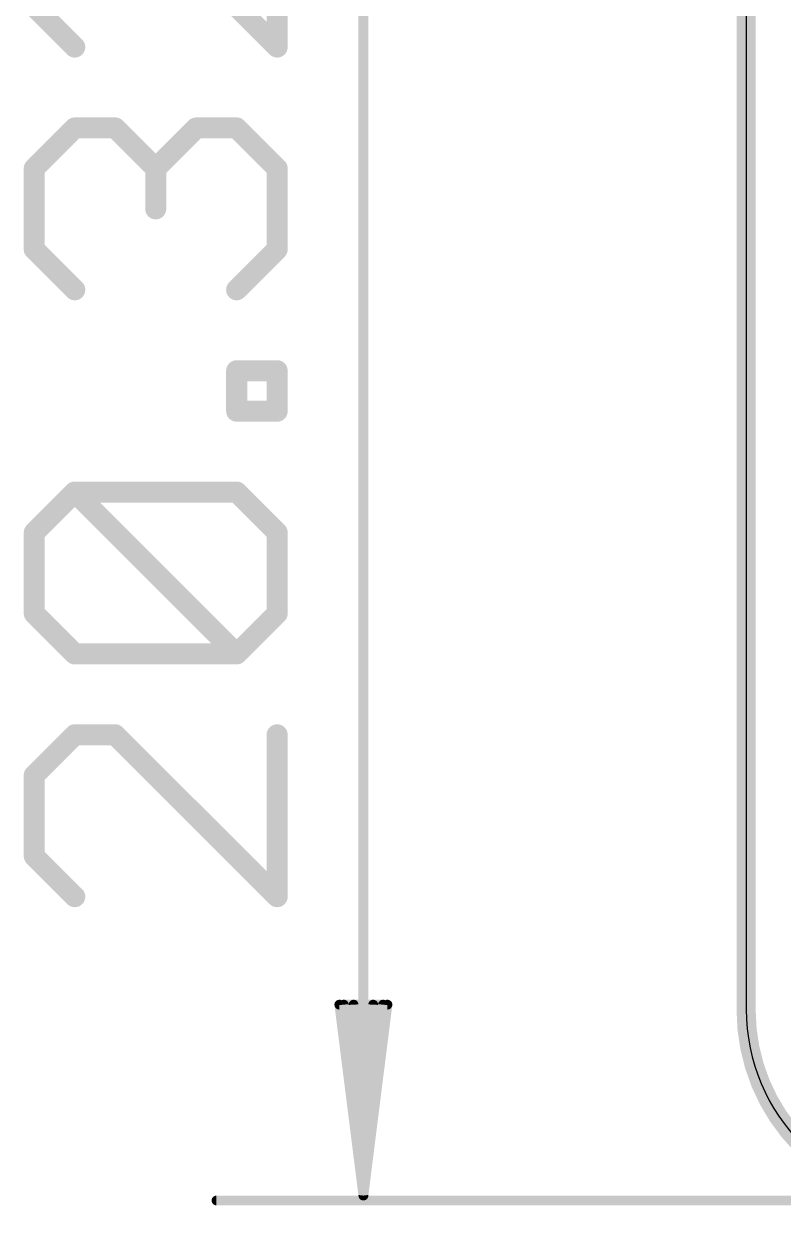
# Model space of a CAD drawing. Extents: x -9.6 to 36.9, y -15 to 36.6.
# Drawn here: x -9.59 to 0.49, y -0.14 to 15.62 of the extents above; entities that cross this region are included whole.
import ezdxf

# ---------------------------------------------------------------- set-up
doc = ezdxf.new("R2010")
doc.units = 0
for name, color, linetype in [('16', 132, 'CONTINUOUS'), ('20', 53, 'CONTINUOUS'), ('51', 53, 'CONTINUOUS')]:
    doc.layers.add(name, color=color, linetype=linetype)

msp = doc.modelspace()

# ---------------------------------------------------------------- linework, layer by layer
at = {"layer": '16', "const_width": 0.254}
msp.add_lwpolyline([(0, 2.5241), (0, 20.381)], dxfattribs=at)
at = {"layer": '16'}
for points, const_width in [([(0, 2.5241, 0.4124), (2.5241, -0.0158)], 0.254), ([(0.0635, 2.5241, 1), (-0.0635, 2.5241)], 0.127), ([(-0.0635, 2.5241, 1), (0.0635, 2.5241)], 0.127)]:
    msp.add_lwpolyline(points, format="xyb", dxfattribs=dict(at, const_width=const_width))
at = {"layer": '20'}
msp.add_line((0, 17.78), (0, 2.54), dxfattribs=at)
msp.add_arc((2.54, 2.54), 2.54, 180, 270, dxfattribs=at)
at = {"layer": '51'}
for points, const_width in [([(-5.08, 20.255), (-5.08, 0.065)], 0.13), ([(-6.2247, 15.3134), (-8.3736, 17.4623)], 0.2794), ([(-6.2247, 17.4623), (-6.2247, 15.3134)], 0.2794), ([(-9.4481, 15.8506), (-8.9108, 15.3134)], 0.2794), ([(-9.4481, 13.7023), (-8.9108, 14.2395)], 0.2794), ([(-8.9108, 14.2395), (-8.3736, 14.2395)], 0.2794), ([(-8.3736, 14.2395), (-7.8364, 13.7023)], 0.2794), ([(-7.8364, 13.7023), (-7.2992, 14.2395)], 0.2794), ([(-7.2992, 14.2395), (-6.7619, 14.2395)], 0.2794), ([(-6.7619, 14.2395), (-6.2247, 13.7023)], 0.2794), ([(-9.4481, 12.6278), (-9.4481, 13.7023)], 0.2794), ([(-7.8364, 13.7023), (-7.8364, 13.1651)], 0.2794), ([(-6.2247, 13.7023), (-6.2247, 12.6278)], 0.2794), ([(-8.9108, 12.0906), (-9.4481, 12.6278)], 0.2794), ([(-6.2247, 12.6278), (-6.7619, 12.0906)], 0.2794), ([(-6.7619, 10.4792), (-6.7619, 11.0165)], 0.2794), ([(-6.7619, 11.0165), (-6.2247, 11.0165)], 0.2794), ([(-6.2247, 11.0165), (-6.2247, 10.4792)], 0.2794), ([(-6.2247, 10.4792), (-6.7619, 10.4792)], 0.2794), ([(-9.4481, 8.8682), (-8.9108, 9.4054)], 0.2794), ([(-8.9108, 9.4054), (-6.7619, 9.4054)], 0.2794), ([(-6.7619, 7.2565), (-8.9108, 9.4054)], 0.2794), ([(-6.7619, 9.4054), (-6.2247, 8.8682)], 0.2794), ([(-9.4481, 7.7937), (-9.4481, 8.8682)], 0.2794), ([(-6.2247, 8.8682), (-6.2247, 7.7937)], 0.2794), ([(-8.9108, 7.2565), (-9.4481, 7.7937)], 0.2794), ([(-6.2247, 7.7937), (-6.7619, 7.2565)], 0.2794), ([(-6.7619, 7.2565), (-8.9108, 7.2565)], 0.2794), ([(-8.9108, 6.1826), (-9.4481, 5.6454)], 0.2794), ([(-8.3736, 6.1826), (-8.9108, 6.1826)], 0.2794), ([(-6.2247, 4.0337), (-8.3736, 6.1826)], 0.2794), ([(-6.2247, 6.1826), (-6.2247, 4.0337)], 0.2794), ([(-9.4481, 5.6454), (-9.4481, 4.571)], 0.2794), ([(-9.4481, 4.571), (-8.9108, 4.0337)], 0.2794), ([(-5.08, 0.065), (-5.3992, 2.6)], 0.13), ([(-5.3992, 2.6), (-4.7608, 2.6)], 0.13), ([(-5.08, 0.065), (-5.34, 2.6)], 0.13), ([(-5.08, 0.065), (-5.21, 2.6)], 0.13), ([(-4.7608, 2.6), (-5.08, 0.065)], 0.13), ([(-4.95, 2.6), (-5.08, 0.065)], 0.13), ([(-4.82, 2.6), (-5.08, 0.065)], 0.13), ([(2.54, 0), (-7.03, 0)], 0.13)]:
    msp.add_lwpolyline(points, dxfattribs=dict(at, const_width=const_width))
for points, const_width in [([(-8.9602, 15.264, 1), (-8.8614, 15.3628)], 0.1397), ([(-6.2946, 15.3134, 1), (-6.1549, 15.3134)], 0.1397), ([(-6.2741, 15.264, 1), (-6.1753, 15.3628)], 0.1397), ([(-8.9108, 14.3094, 1), (-8.9108, 14.1697)], 0.1397), ([(-8.8614, 14.1901, 1), (-8.9602, 14.2889)], 0.1397), ([(-8.3242, 14.2889, 1), (-8.423, 14.1901)], 0.1397), ([(-8.3736, 14.1697, 1), (-8.3736, 14.3094)], 0.1397), ([(-7.2992, 14.3094, 1), (-7.2992, 14.1697)], 0.1397), ([(-7.2498, 14.1901, 1), (-7.3485, 14.2889)], 0.1397), ([(-6.7125, 14.2889, 1), (-6.8113, 14.1901)], 0.1397), ([(-6.7619, 14.1697, 1), (-6.7619, 14.3094)], 0.1397), ([(-9.3782, 13.7023, 1), (-9.5179, 13.7023)], 0.1397), ([(-9.4974, 13.7517, 1), (-9.3987, 13.6529)], 0.1397), ([(-7.8858, 13.7517, 1), (-7.787, 13.6529)], 0.1397), ([(-7.7665, 13.7023, 1), (-7.9062, 13.7023)], 0.1397), ([(-7.8858, 13.6529, 1), (-7.787, 13.7517)], 0.1397), ([(-6.1549, 13.7023, 1), (-6.2946, 13.7023)], 0.1397), ([(-6.2741, 13.6529, 1), (-6.1753, 13.7517)], 0.1397), ([(-7.9062, 13.1651, 1), (-7.7665, 13.1651)], 0.1397), ([(-9.3987, 12.6772, 1), (-9.4974, 12.5785)], 0.1397), ([(-9.5179, 12.6278, 1), (-9.3782, 12.6278)], 0.1397), ([(-6.2946, 12.6278, 1), (-6.1549, 12.6278)], 0.1397), ([(-6.1753, 12.5785, 1), (-6.2741, 12.6772)], 0.1397), ([(-8.9602, 12.0412, 1), (-8.8614, 12.14)], 0.1397), ([(-6.8113, 12.14, 1), (-6.7125, 12.0412)], 0.1397), ([(-6.6921, 11.0165, 1), (-6.8318, 11.0165)], 0.1397), ([(-6.7619, 11.0863, 1), (-6.7619, 10.9466)], 0.1397), ([(-6.1549, 11.0165, 1), (-6.2946, 11.0165)], 0.1397), ([(-6.2247, 10.9466, 1), (-6.2247, 11.0863)], 0.1397), ([(-6.7619, 10.5491, 1), (-6.7619, 10.4094)], 0.1397), ([(-6.2247, 10.4094, 1), (-6.2247, 10.5491)], 0.1397), ([(-6.8318, 10.4792, 1), (-6.6921, 10.4792)], 0.1397), ([(-6.2946, 10.4792, 1), (-6.1549, 10.4792)], 0.1397), ([(-8.8614, 9.4548, 1), (-8.9602, 9.356)], 0.1397), ([(-8.9108, 9.4752, 1), (-8.9108, 9.3355)], 0.1397), ([(-8.8614, 9.356, 1), (-8.9602, 9.4548)], 0.1397), ([(-6.7125, 9.4548, 1), (-6.8113, 9.356)], 0.1397), ([(-6.7619, 9.3355, 1), (-6.7619, 9.4752)], 0.1397), ([(-9.3782, 8.8682, 1), (-9.5179, 8.8682)], 0.1397), ([(-9.4974, 8.9176, 1), (-9.3987, 8.8188)], 0.1397), ([(-6.1549, 8.8682, 1), (-6.2946, 8.8682)], 0.1397), ([(-6.2741, 8.8188, 1), (-6.1753, 8.9176)], 0.1397), ([(-9.3987, 7.8431, 1), (-9.4974, 7.7443)], 0.1397), ([(-6.1753, 7.7443, 1), (-6.2741, 7.8431)], 0.1397), ([(-9.5179, 7.7937, 1), (-9.3782, 7.7937)], 0.1397), ([(-6.2946, 7.7937, 1), (-6.1549, 7.7937)], 0.1397), ([(-8.9108, 7.3263, 1), (-8.9108, 7.1866)], 0.1397), ([(-8.9602, 7.2071, 1), (-8.8614, 7.3059)], 0.1397), ([(-6.8113, 7.3059, 1), (-6.7125, 7.2071)], 0.1397), ([(-6.8113, 7.2071, 1), (-6.7125, 7.3059)], 0.1397), ([(-6.7619, 7.1866, 1), (-6.7619, 7.3263)], 0.1397), ([(-8.9108, 6.2525, 1), (-8.9108, 6.1128)], 0.1397), ([(-8.8614, 6.1332, 1), (-8.9602, 6.232)], 0.1397), ([(-8.3242, 6.232, 1), (-8.423, 6.1332)], 0.1397), ([(-8.3736, 6.1128, 1), (-8.3736, 6.2525)], 0.1397), ([(-6.1549, 6.1826, 1), (-6.2946, 6.1826)], 0.1397), ([(-9.3782, 5.6454, 1), (-9.5179, 5.6454)], 0.1397), ([(-9.4974, 5.6948, 1), (-9.3987, 5.596)], 0.1397), ([(-9.3987, 4.6204, 1), (-9.4974, 4.5216)], 0.1397), ([(-9.5179, 4.571, 1), (-9.3782, 4.571)], 0.1397), ([(-8.9602, 3.9843, 1), (-8.8614, 4.0831)], 0.1397), ([(-6.2946, 4.0337, 1), (-6.1549, 4.0337)], 0.1397), ([(-6.2741, 3.9843, 1), (-6.1753, 4.0831)], 0.1397), ([(-5.367, 2.6041, 1), (-5.4315, 2.5959)], 0.065), ([(-5.3992, 2.6325, 1), (-5.3992, 2.5675)], 0.065), ([(-5.3077, 2.6033, 1), (-5.3723, 2.5967)], 0.065), ([(-5.1775, 2.6017, 1), (-5.2425, 2.5983)], 0.065), ([(-4.9175, 2.5983, 1), (-4.9825, 2.6017)], 0.065), ([(-4.7877, 2.5967, 1), (-4.8523, 2.6033)], 0.065), ([(-4.7285, 2.5959, 1), (-4.793, 2.6041)], 0.065), ([(-4.7608, 2.5675, 1), (-4.7608, 2.6325)], 0.065), ([(-7.03, 0.0325, 1), (-7.03, -0.0325)], 0.065), ([(-5.1122, 0.0691, 1), (-5.0478, 0.0609)], 0.065), ([(-5.1123, 0.0683, 1), (-5.0477, 0.0617)], 0.065), ([(-5.1125, 0.0633, 1), (-5.0475, 0.0667)], 0.065), ([(-5.1125, 0.0667, 1), (-5.0475, 0.0633)], 0.065), ([(-5.1125, 0.065, 1), (-5.0475, 0.065)], 0.065), ([(-5.1123, 0.0617, 1), (-5.0477, 0.0683)], 0.065), ([(-5.1122, 0.0609, 1), (-5.0478, 0.0691)], 0.065)]:
    msp.add_lwpolyline(points, format="xyb", dxfattribs=dict(at, const_width=const_width))

doc.saveas('drawing.dxf')
